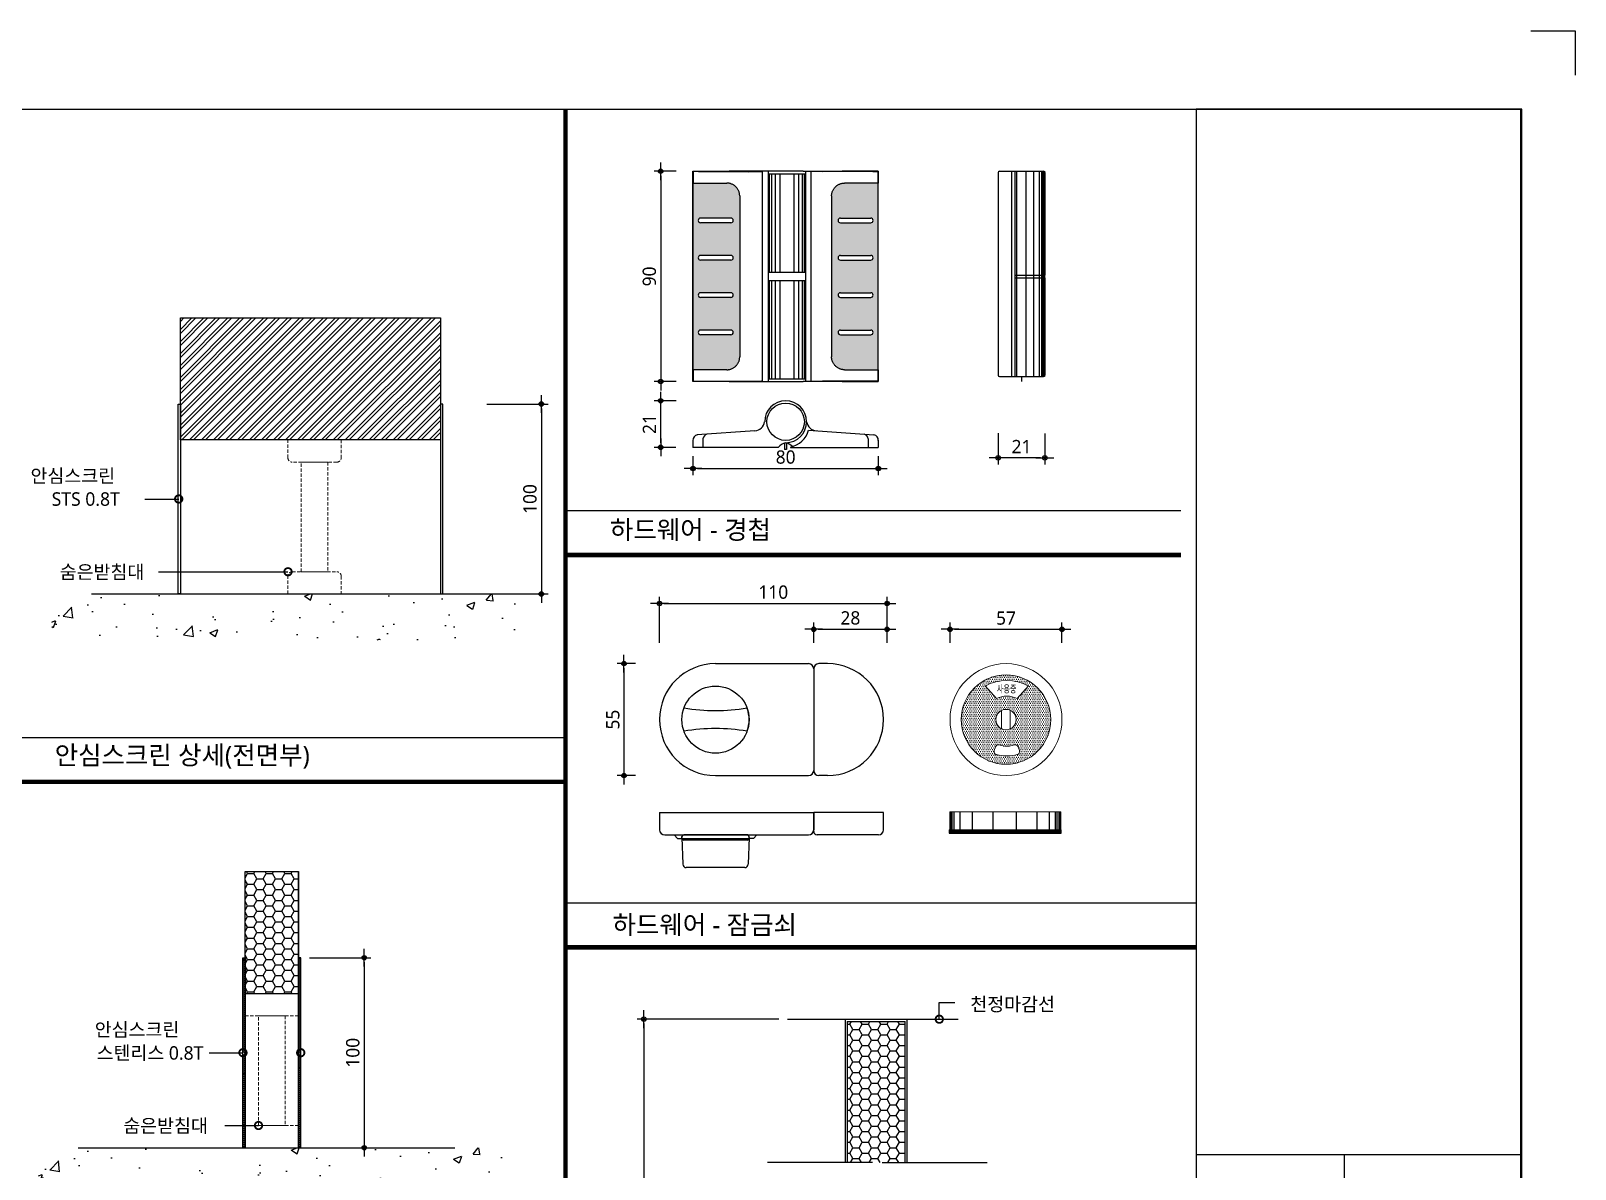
# Model space of a CAD drawing. Extents: x -256 to 8104, y -176 to 5714.
# Drawn here: x 4629 to 8104, y 3153 to 5714 of the extents above; entities that cross this region are included whole.
import ezdxf
from ezdxf.enums import TextEntityAlignment as Align

# ---------------------------------------------------------------- set-up
doc = ezdxf.new("R2010")
doc.units = 0
doc.header["$LTSCALE"] = 30
doc.linetypes.add('HIDDEN', pattern=[0.375, 0.25, -0.125])
doc.layers.get('0').update_dxf_attribs({"linetype": 'CONTINUOUS'})
doc.layers.get('DEFPOINTS').update_dxf_attribs({"linetype": 'CONTINUOUS'})
for name, color, linetype in [('02---제품선', 4, 'CONTINUOUS'), ('C', 2, 'CONTINUOUS'), ('curior-0Line', 252, 'CONTINUOUS'), ('DIM', 7, 'CONTINUOUS'), ('HAT', 8, 'CONTINUOUS'), ('HID', 9, 'HIDDEN'), ('TIT', 3, 'CONTINUOUS'), ('문자', 3, 'CONTINUOUS'), ('부자재', 4, 'CONTINUOUS'), ('잠금쇠(회전형)', 4, 'CONTINUOUS'), ('치수', 1, 'CONTINUOUS'), ('판넬', 2, 'CONTINUOUS'), ('해치', 8, 'CONTINUOUS')]:
    doc.layers.add(name, color=color, linetype=linetype)
doc.styles.add('HDW', font='gulim.ttc')
doc.styles.add('돋움', font='malgun.ttf')
doc.dimstyles.new('10', dxfattribs={"dimscale": 10, "dimtxt": 3, "dimasz": 1, "dimexe": 1.5, "dimexo": 2, "dimgap": 1, "dimtad": 1, "dimdec": 0, "dimlunit": 6, "dimtxsty": '돋움', "dimblk": 'DIMDOT', "dimcen": -1, "dimdle": 1.5, "dimclrt": 3, "dimazin": 3, "dimtfac": 1, "dimtdec": 0, "dimtix": 1, "dimtmove": 2, "dimatfit": 3, "dimldrblk": 'DIMDOT', "dimarcsym": 0})
pattern_1 = [(0, (120075.826, -5352.532), (20.955, 12.098375), [13.97, -27.94]), (120, (120075.826, -5352.532), (-20.955, 12.098375), [13.97, -27.94]), (60, (120075.826, -5352.532), (9e-15, 24.19675), [-27.94, 13.97])]

# ---------------------------------------------------------------- blocks, each defined once
blk = doc.blocks.new('DIMDOT')
at = {"linetype": 'Continuous'}
blk.add_line((-2, 0), (2, 0), dxfattribs=at)
for radius in [0.5, 0.25]:
    blk.add_circle((0, 0), radius, dxfattribs=at)
blk = doc.blocks.new('*D323')
at = {"layer": 'DEFPOINTS', "color": 0}
for p in [(134953, -751.2), (134441, -859.9), (134953, -859.9)]:
    blk.add_point(p, dxfattribs=at)
at = {"layer": 'DIM', "color": 0, "lineweight": -2, "ltscale": 10}
for p, q in [((134441, -839.9), (134441, -736.2)), ((134451, -751.2), (134943, -751.2)), ((134953, -839.9), (134953, -736.2))]:
    blk.add_line(p, q, dxfattribs=at)
at = {"layer": 'DIM', "color": 0, "lineweight": -2, "xscale": 10, "yscale": 10, "zscale": 10, "rotation": 180}
blk.add_blockref('DIMDOT', (134441, -751.2), dxfattribs=at)
at = {"layer": 'DIM', "color": 0, "lineweight": -2, "xscale": 10, "yscale": 10, "zscale": 10}
blk.add_blockref('DIMDOT', (134953, -751.2), dxfattribs=at)
at = {"layer": 'DIM', "color": 3, "insert": (134697, -725.7), "char_height": 30, "attachment_point": 5, "style": '돋움'}
blk.add_mtext('110', dxfattribs=at)
blk = doc.blocks.new('*D324')
at = {"layer": 'DEFPOINTS', "color": 0}
for p in [(134953, -809.2), (134788, -859.9), (134953, -859.9)]:
    blk.add_point(p, dxfattribs=at)
at = {"layer": 'DIM', "color": 0, "lineweight": -2, "ltscale": 10}
for p, q in [((134788, -839.9), (134788, -794.2)), ((134953, -839.9), (134953, -794.2)), ((134798, -809.2), (134943, -809.2))]:
    blk.add_line(p, q, dxfattribs=at)
at = {"layer": 'DIM', "color": 0, "lineweight": -2, "xscale": 10, "yscale": 10, "zscale": 10, "rotation": 180}
blk.add_blockref('DIMDOT', (134788, -809.2), dxfattribs=at)
at = {"layer": 'DIM', "color": 0, "lineweight": -2, "xscale": 10, "yscale": 10, "zscale": 10}
blk.add_blockref('DIMDOT', (134953, -809.2), dxfattribs=at)
at = {"layer": 'DIM', "color": 3, "insert": (134870.5, -783.7), "char_height": 30, "attachment_point": 5, "style": '돋움'}
blk.add_mtext('28', dxfattribs=at)
blk = doc.blocks.new('*D325')
at = {"layer": 'DEFPOINTS', "color": 0}
for p in [(135346.7, -809.2), (135094.7, -859.9), (135346.7, -859.9)]:
    blk.add_point(p, dxfattribs=at)
at = {"layer": 'DIM', "color": 0, "lineweight": -2, "ltscale": 10}
for p, q in [((135094.7, -839.9), (135094.7, -794.2)), ((135346.7, -839.9), (135346.7, -794.2)), ((135104.7, -809.2), (135336.7, -809.2))]:
    blk.add_line(p, q, dxfattribs=at)
at = {"layer": 'DIM', "color": 0, "lineweight": -2, "xscale": 10, "yscale": 10, "zscale": 10, "rotation": 180}
blk.add_blockref('DIMDOT', (135094.7, -809.2), dxfattribs=at)
at = {"layer": 'DIM', "color": 0, "lineweight": -2, "xscale": 10, "yscale": 10, "zscale": 10}
blk.add_blockref('DIMDOT', (135346.7, -809.2), dxfattribs=at)
at = {"layer": 'DIM', "color": 3, "insert": (135220.7, -784), "char_height": 30, "attachment_point": 5, "style": '돋움'}
blk.add_mtext('57', dxfattribs=at)
blk = doc.blocks.new('*D326')
at = {"layer": 'DEFPOINTS', "color": 0}
for p in [(134498.7, 221.5), (134443.6, -251.6), (134498.7, -251.6)]:
    blk.add_point(p, dxfattribs=at)
at = {"layer": 'DIM', "color": 0, "lineweight": -2, "ltscale": 10}
for p, q in [((134478.7, 221.5), (134428.6, 221.5)), ((134443.6, 211.5), (134443.6, -241.6)), ((134478.7, -251.6), (134428.6, -251.6))]:
    blk.add_line(p, q, dxfattribs=at)
at = {"layer": 'DIM', "color": 0, "lineweight": -2, "xscale": 10, "yscale": 10, "zscale": 10}
for p, rotation in [((134443.6, 221.5), 90), ((134443.6, -251.6), 270)]:
    blk.add_blockref('DIMDOT', p, dxfattribs=dict(at, rotation=rotation))
at = {"layer": 'DIM', "color": 3, "insert": (134418.1, -15.1), "char_height": 30, "attachment_point": 5, "rotation": 90, "style": '돋움'}
blk.add_mtext('90', dxfattribs=at)
blk = doc.blocks.new('*D327')
at = {"layer": 'DEFPOINTS', "color": 0}
for p in [(134516.2, -399.8), (134933.3, -399.8), (134933.3, -447.2)]:
    blk.add_point(p, dxfattribs=at)
at = {"layer": 'DIM', "color": 0, "lineweight": -2, "ltscale": 10}
for p, q in [((134516.2, -419.8), (134516.2, -462.2)), ((134526.2, -447.2), (134923.3, -447.2)), ((134933.3, -419.8), (134933.3, -462.2))]:
    blk.add_line(p, q, dxfattribs=at)
at = {"layer": 'DIM', "color": 0, "lineweight": -2, "xscale": 10, "yscale": 10, "zscale": 10, "rotation": 180}
blk.add_blockref('DIMDOT', (134516.2, -447.2), dxfattribs=at)
at = {"layer": 'DIM', "color": 0, "lineweight": -2, "xscale": 10, "yscale": 10, "zscale": 10}
blk.add_blockref('DIMDOT', (134933.3, -447.2), dxfattribs=at)
at = {"layer": 'DIM', "color": 3, "insert": (134724.8, -421.7), "char_height": 30, "attachment_point": 5, "style": '돋움'}
blk.add_mtext('80', dxfattribs=at)
blk = doc.blocks.new('*D328')
at = {"layer": 'DEFPOINTS', "color": 0}
for p in [(134443.6, -294.8), (134498.7, -294.8), (134497.9, -399.8)]:
    blk.add_point(p, dxfattribs=at)
at = {"layer": 'DIM', "color": 0, "lineweight": -2, "ltscale": 10}
for p, q in [((134478.7, -294.8), (134428.6, -294.8)), ((134443.6, -389.8), (134443.6, -304.8)), ((134477.9, -399.8), (134428.6, -399.8))]:
    blk.add_line(p, q, dxfattribs=at)
at = {"layer": 'DIM', "color": 0, "lineweight": -2, "xscale": 10, "yscale": 10, "zscale": 10}
for p, rotation in [((134443.6, -294.8), 90), ((134443.6, -399.8), 270)]:
    blk.add_blockref('DIMDOT', p, dxfattribs=dict(at, rotation=rotation))
at = {"layer": 'DIM', "color": 3, "insert": (134418.3, -347.3), "char_height": 30, "attachment_point": 5, "rotation": 90, "style": '돋움'}
blk.add_mtext('21', dxfattribs=at)
blk = doc.blocks.new('*D329')
at = {"layer": 'DEFPOINTS', "color": 0}
for p in [(135203.1, -347.7), (135308.1, -348.4), (135203.1, -423.3)]:
    blk.add_point(p, dxfattribs=at)
at = {"layer": 'DIM', "color": 0, "lineweight": -2, "ltscale": 10}
for p, q in [((135203.1, -367.7), (135203.1, -438.3)), ((135308.1, -368.4), (135308.1, -438.3)), ((135298.1, -423.3), (135213.1, -423.3))]:
    blk.add_line(p, q, dxfattribs=at)
at = {"layer": 'DIM', "color": 0, "lineweight": -2, "xscale": 10, "yscale": 10, "zscale": 10, "rotation": 180}
blk.add_blockref('DIMDOT', (135203.1, -423.3), dxfattribs=at)
at = {"layer": 'DIM', "color": 0, "lineweight": -2, "xscale": 10, "yscale": 10, "zscale": 10}
blk.add_blockref('DIMDOT', (135308.1, -423.3), dxfattribs=at)
at = {"layer": 'DIM', "color": 3, "insert": (135255.6, -398), "char_height": 30, "attachment_point": 5, "style": '돋움'}
blk.add_mtext('21', dxfattribs=at)
blk = doc.blocks.new('*D330')
at = {"layer": 'DEFPOINTS', "color": 0}
for p in [(134406.7, -886.4), (134361, -1138.4), (134406.7, -1138.4)]:
    blk.add_point(p, dxfattribs=at)
at = {"layer": 'DIM', "color": 0, "lineweight": -2, "ltscale": 10}
for p, q in [((134386.7, -886.4), (134346, -886.4)), ((134361, -896.4), (134361, -1128.4)), ((134386.7, -1138.4), (134346, -1138.4))]:
    blk.add_line(p, q, dxfattribs=at)
at = {"layer": 'DIM', "color": 0, "lineweight": -2, "xscale": 10, "yscale": 10, "zscale": 10}
for p, rotation in [((134361, -886.4), 90), ((134361, -1138.4), 270)]:
    blk.add_blockref('DIMDOT', p, dxfattribs=dict(at, rotation=rotation))
at = {"layer": 'DIM', "color": 3, "insert": (134335.8, -1012.4), "char_height": 30, "attachment_point": 5, "rotation": 90, "style": '돋움'}
blk.add_mtext('55', dxfattribs=at)
blk = doc.blocks.new('*D331')
at = {"layer": 'DEFPOINTS', "color": 0}
for p in [(134729.6, -1686.4), (134405.6, -4025.4), (134729.6, -4025.4)]:
    blk.add_point(p, dxfattribs=at)
at = {"layer": 'DIM', "color": 0, "lineweight": -2, "ltscale": 10}
for p, q in [((134709.6, -1686.4), (134390.6, -1686.4)), ((134405.6, -1696.4), (134405.6, -4015.4)), ((134709.6, -4025.4), (134390.6, -4025.4))]:
    blk.add_line(p, q, dxfattribs=at)
at = {"layer": 'DIM', "color": 0, "lineweight": -2, "xscale": 10, "yscale": 10, "zscale": 10}
for p, rotation in [((134405.6, -1686.4), 90), ((134405.6, -4025.4), 270)]:
    blk.add_blockref('DIMDOT', p, dxfattribs=dict(at, rotation=rotation))
at = {"layer": 'DIM', "color": 3, "insert": (134380.3, -2855.9), "char_height": 30, "attachment_point": 5, "rotation": 90, "style": '돋움'}
blk.add_mtext('VAR.', dxfattribs=at)
blk = doc.blocks.new('A$C13EB2441')
for p, q in [((0.837, 7.375), (0.837, 14.115)), ((0.837, 6.74), (0.837, 0))]:
    blk.add_line(p, q)
blk = doc.blocks.new('*D333')
at = {"layer": 'DEFPOINTS', "color": 0}
for p in [(133633.5, -1548.3), (133633.5, -1975.8), (133776.4, -1975.8)]:
    blk.add_point(p, dxfattribs=at)
at = {"layer": 'DIM', "color": 0, "lineweight": -2, "ltscale": 10}
for p, q in [((133653.5, -1548.3), (133791.4, -1548.3)), ((133776.4, -1558.3), (133776.4, -1965.8)), ((133653.5, -1975.8), (133791.4, -1975.8))]:
    blk.add_line(p, q, dxfattribs=at)
at = {"layer": 'DIM', "color": 0, "lineweight": -2, "xscale": 10, "yscale": 10, "zscale": 10}
for p, rotation in [((133776.4, -1548.3), 90), ((133776.4, -1975.8), 270)]:
    blk.add_blockref('DIMDOT', p, dxfattribs=dict(at, rotation=rotation))
at = {"layer": 'DIM', "color": 3, "insert": (133750.8, -1762.1), "char_height": 30, "attachment_point": 5, "rotation": 90, "style": '돋움'}
blk.add_mtext('100', dxfattribs=at)
blk = doc.blocks.new('_DOTSMALL')
at = {"color": 0, "linetype": 'ByBlock', "const_width": 0.5}
blk.add_lwpolyline([(-0.0625, 0, 1), (0.0625, 0, 1)], format="xyb", close=True, dxfattribs=at)
blk = doc.blocks.new('A$C63EC304E')
at = {"layer": '치수', "color": 1, "xscale": 2.5, "yscale": 2.5, "zscale": 2.5, "rotation": 234.3098741996962}
blk.add_blockref('_DOTSMALL', (0.31, 0.31), dxfattribs=at)
blk = doc.blocks.new('A$C2BC9653E')
at = {"layer": '치수', "xscale": 0.3333333333333333, "yscale": 0.3333333333333333, "zscale": 0.3333333333333333}
blk.add_blockref('A$C63EC304E', (0, 0), dxfattribs=at)
blk = doc.blocks.new('A$C7FC71301')
at = {"layer": '치수', "rotation": 180}
blk.add_blockref('A$C2BC9653E', (0.208, 0.208), dxfattribs=at)
blk = doc.blocks.new('A$C4A20372B')
at = {"layer": '치수'}
blk.add_blockref('A$C7FC71301', (0, 0), dxfattribs=at)
blk = doc.blocks.new('A$C566469F5')
at = {"layer": '치수'}
blk.add_blockref('A$C4A20372B', (0, 0), dxfattribs=at)
blk = doc.blocks.new('A$C7E317CD4')
at = {"layer": '해치', "xscale": 2, "yscale": 2, "zscale": 2}
blk.add_blockref('A$C566469F5', (0, 0), dxfattribs=at)
blk = doc.blocks.new('A$C601D7F27')
at = {"layer": '치수'}
blk.add_blockref('A$C7E317CD4', (0, 0), dxfattribs=at)
blk = doc.blocks.new('A$C38802C08')
at = {"layer": '치수'}
blk.add_blockref('A$C601D7F27', (0, 0), dxfattribs=at)
blk = doc.blocks.new('*D335')
at = {"layer": 'DEFPOINTS', "color": 0}
for p in [(134032.1, -302.2), (134032.1, -729.7), (134175, -729.7)]:
    blk.add_point(p, dxfattribs=at)
at = {"layer": 'DIM', "color": 0, "lineweight": -2, "ltscale": 10}
for p, q in [((134052.1, -302.2), (134190, -302.2)), ((134175, -312.2), (134175, -719.7)), ((134052.1, -729.7), (134190, -729.7))]:
    blk.add_line(p, q, dxfattribs=at)
at = {"layer": 'DIM', "color": 0, "lineweight": -2, "xscale": 10, "yscale": 10, "zscale": 10}
for p, rotation in [((134175, -302.2), 90), ((134175, -729.7), 270)]:
    blk.add_blockref('DIMDOT', p, dxfattribs=dict(at, rotation=rotation))
at = {"layer": 'DIM', "color": 3, "insert": (134149.4, -516), "char_height": 30, "attachment_point": 5, "rotation": 90, "style": '돋움'}
blk.add_mtext('100', dxfattribs=at)
blk = doc.blocks.new('STS_12', base_point=(128397.3, -5176.8))
h = blk.add_hatch()
h.set_pattern_fill('ANSI31', color=2, style=0)
h.set_pattern_definition([(45, (131613.9926, -3512.5427), (-2.245064, 2.245064), [])])
h.paths.add_polyline_path([(133508.5, -1548.3), (133503.5, -1548.3), (133503.5, -1760, -1), (133503.5, -1764.1), (133503.5, -1975.8), (133508.5, -1975.8)])
h.paths.add_polyline_path([(133633.5, -1764.1, -1), (133633.5, -1760), (133633.5, -1548.3), (133628.5, -1548.3), (133628.5, -1975.8), (133633.5, -1975.8)])
at = {"layer": 'HAT'}
h = blk.add_hatch(dxfattribs=at)
h.set_pattern_fill('ANSI32', color=256, scale=2, style=0)
h.set_pattern_definition([(45, (120105.73, -5361.366), (-13.470384, 13.470384), []), (45, (120114.71, -5361.366), (-13.470384, 13.470384), [])])
h.paths.add_polyline_path([(133362.7, -108.5), (133948, -108.5), (133948, -383.1), (133362.7, -383.1)])
at = {"layer": '해치'}
h = blk.add_hatch(dxfattribs=at)
h.set_pattern_fill('DOTS', color=256, scale=2.628474)
h.set_pattern_definition([(0, (131554.5, 556.5093), (2.086351, 4.172702), [0, -4.172702])])
edge = h.paths.add_edge_path()
edge.add_line((134516.7, -225.1), (134516.8, -225.1))
edge.add_spline(control_points=[(134516.8, -225.1), (134517, -225.1), (134528.6, -225.1)], knot_values=[-0.724312, -0.724312, -0.724312, 0.724312, 0.724312, 0.724312], weights=[1, 0.748956, 1], degree=2, periodic=0)
edge.add_line((134528.6, -225.1), (134592.5, -225.1))
edge.add_spline(control_points=[(134592.5, -225.1), (134621.4, -225.1), (134621.4, -196.2)], knot_values=[-1.570796, -1.570796, -1.570796, 0, 0, 0], weights=[1, 0.707107, 1], degree=2, periodic=0)
edge.add_line((134621.4, -196.2), (134621.4, 166))
edge.add_spline(control_points=[(134621.4, 166), (134621.4, 194.9), (134592.5, 194.9)], knot_values=[0, 0, 0, 1.570796, 1.570796, 1.570796], weights=[1, 0.707107, 1], degree=2, periodic=0)
edge.add_line((134592.5, 194.9), (134528.6, 194.9))
edge.add_spline(control_points=[(134528.6, 194.9), (134517, 194.9), (134516.8, 194.9)], knot_values=[-0.724312, -0.724312, -0.724312, 0.724312, 0.724312, 0.724312], weights=[1, 0.748956, 1], degree=2, periodic=0)
edge.add_line((134516.7, 194.9), (134516.7, -225.1))
h.paths.add_polyline_path([(134601.6, 116.2, -0.414214), (134606.9, 110.9, -0.414214), (134601.6, 105.7), (134533.3, 105.7, -0.414214), (134528, 110.9, -0.414214), (134533.3, 116.2)], flags=16)
h.paths.add_polyline_path([(134601.6, 32.2, -0.414214), (134606.9, 26.9, -0.414214), (134601.6, 21.7), (134533.3, 21.7, -0.414214), (134528, 26.9, -0.414214), (134533.3, 32.2)], flags=16)
h.paths.add_polyline_path([(134601.6, -51.8, -0.414214), (134606.9, -57.1, -0.414214), (134601.6, -62.3), (134533.3, -62.3, -0.414214), (134528, -57.1, -0.414214), (134533.3, -51.8)], flags=16)
h.paths.add_polyline_path([(134601.6, -135.8, -0.414214), (134606.9, -141.1, -0.414214), (134601.6, -146.3), (134533.3, -146.3, -0.414214), (134528, -141.1, -0.414214), (134533.3, -135.8)], flags=16)
h = blk.add_hatch(dxfattribs=at)
h.set_pattern_fill('DOTS', color=256, scale=2.628474)
h.set_pattern_definition([(0, (131079.8828, 556.5093), (2.086351, 4.1727023), [0, -4.1727023])])
edge = h.paths.add_edge_path()
edge.add_spline(control_points=[(134828.2, 166), (134828.2, 194.9), (134857.1, 194.9)], knot_values=[0, 0, 0, 1.570796, 1.570796, 1.570796], weights=[1, 0.707107, 1], degree=2, periodic=0)
edge.add_line((134857.1, 194.9), (134921, 194.9))
edge.add_spline(control_points=[(134921, 194.9), (134932.5, 194.9), (134932.7, 194.9)], knot_values=[-0.724312, -0.724312, -0.724312, 0.724312, 0.724312, 0.724312], weights=[1, 0.748956, 1], degree=2, periodic=0)
edge.add_line((134932.8, 194.9), (134932.8, -225.1))
edge.add_line((134932.8, -225.1), (134932.7, -225.1))
edge.add_spline(control_points=[(134932.7, -225.1), (134932.5, -225.1), (134921, -225.1)], knot_values=[-0.724312, -0.724312, -0.724312, 0.724312, 0.724312, 0.724312], weights=[1, 0.748956, 1], degree=2, periodic=0)
edge.add_line((134921, -225.1), (134857.1, -225.1))
edge.add_spline(control_points=[(134857.1, -225.1), (134828.2, -225.1), (134828.2, -196.2)], knot_values=[-1.570796, -1.570796, -1.570796, 0, 0, 0], weights=[1, 0.707107, 1], degree=2, periodic=0)
edge.add_line((134828.2, -196.2), (134828.2, 166))
h.paths.add_polyline_path([(134847.9, 116.2, 0.414214), (134842.7, 110.9, 0.414214), (134847.9, 105.7), (134916.3, 105.7, 0.414214), (134921.5, 110.9, 0.414214), (134916.3, 116.2)], flags=16)
h.paths.add_polyline_path([(134847.9, 32.2, 0.414214), (134842.7, 26.9, 0.414214), (134847.9, 21.7), (134916.3, 21.7, 0.414214), (134921.5, 26.9, 0.414214), (134916.3, 32.2)], flags=16)
h.paths.add_polyline_path([(134847.9, -51.8, 0.414214), (134842.7, -57.1, 0.414214), (134847.9, -62.3), (134916.3, -62.3, 0.414214), (134921.5, -57.1, 0.414214), (134916.3, -51.8)], flags=16)
h.paths.add_polyline_path([(134847.9, -135.8, 0.414214), (134842.7, -141.1, 0.414214), (134847.9, -146.3), (134916.3, -146.3, 0.414214), (134921.5, -141.1, 0.414214), (134916.3, -135.8)], flags=16)
h = blk.add_hatch(dxfattribs=at)
h.set_pattern_fill('AR-CONC', color=256, style=0)
h.set_pattern_definition([(50, (131643.9, -2266.46), (182.185, -15.939), [19.05, -209.55]), (355, (131643.9, -2266.46), (-35.243, 191.057), [15.24, -167.64]), (100.451, (131659.08, -2267.79), (146.943, 175.117), [16.19, -178.09]), (46.184, (131643.9, -2215.66), (271.079, -42.042), [28.575, -314.325]), (96.636, (131666.5, -2219.16), (237.404, 247.426), [24.285, -267.135]), (351.184, (131643.9, -2215.66), (237.405, 247.425), [22.86, -251.46]), (21, (131669.3, -2228.36), (151.615, -102.2655), [19.05, -209.55]), (326, (131669.3, -2228.36), (61.802, 184.188), [15.24, -167.64]), (71.4514, (131681.93, -2236.88), (213.416, 81.923), [16.19, -178.09]), (37.5, (131643.9, -2266.46), (3.0886, 84.555), [0, -165.608, 0, -170.18, 0, -168.275]), (7.5, (131643.9, -2266.46), (66.8197, 100.1806), [0, -97.028, 0, -161.798, 0, -64.135]), (327.5, (131587.255, -2266.46), (135.5906, -5.7287), [0, -63.5, 0, -198.12, 0, -262.89]), (317.5, (131561.85, -2266.46), (148.129, 25.4265), [0, -82.55, 0, -131.572, 0, -186.69])])
h.paths.add_polyline_path([(134123.5, -832.7), (134123.5, -729.7), (133073.3, -729.7), (133073.3, -832.7)])
h = blk.add_hatch(dxfattribs=at)
h.set_pattern_fill('DOTS', color=256, scale=2.628474)
h.set_pattern_definition([(0, (129526.6946, -4469.768), (2.086351, 4.1727023), [0, -4.1727023])])
h.paths.add_polyline_path([(135321.4, -1012.4, 1), (135120.1, -1012.4, 1)])
h.paths.add_polyline_path([(135197.8, -1012.4, -1), (135243.7, -1012.4, -1)], flags=16)
h.paths.add_polyline_path([(135245.5, -965.1, 0.250537), (135199.6, -965.1), (135173.7, -936.7, -0.258173), (135271.3, -936.7)], flags=16)
h.paths.add_polyline_path([(135248.1, -1073.9), (135251, -1082, -0.437988), (135246.1, -1091.1, -0.127495), (135198.9, -1091.1, -0.437988), (135194, -1082), (135196.9, -1073.9, -0.407197), (135205.6, -1069.5, 0.156299), (135239.4, -1069.5, -0.407197)], flags=16)
h.paths.add_polyline_path([(135196.1, -958.2), (135196.1, -928.9), (135248.4, -928.9), (135248.4, -958.2)], flags=8)
h = blk.add_hatch(dxfattribs=at)
h.set_pattern_fill('HONEY', color=256, scale=4)
h.set_pattern_definition(pattern_1)
h.paths.add_polyline_path([(133628.5, -1354.5), (133508.5, -1354.5), (133508.5, -1629.2), (133628.5, -1629.2), (133628.5, -1548.3)])
h = blk.add_hatch(dxfattribs=at)
h.set_pattern_fill('HONEY', color=256, scale=4)
h.set_pattern_definition(pattern_1)
h.paths.add_polyline_path([(134919.9, -2009.4), (134942.1, -2009.4), (134993.4, -2009.4), (134993.4, -1691.4), (134863.4, -1691.4), (134863.4, -2009.4)])
h = blk.add_hatch(dxfattribs=at)
h.set_pattern_fill('AR-CONC', color=256, style=0)
h.set_pattern_definition([(50, (131614, -3512.54), (182.185, -15.939), [19.05, -209.55]), (355, (131614, -3512.54), (-35.243, 191.057), [15.24, -167.64]), (100.451, (131629.17, -3513.87), (146.943, 175.117), [16.19, -178.09]), (46.184, (131614, -3461.74), (271.079, -42.042), [28.575, -314.325]), (96.636, (131636.58, -3465.25), (237.404, 247.426), [24.285, -267.135]), (351.184, (131614, -3461.74), (237.405, 247.425), [22.86, -251.46]), (21, (131639.4, -3474.44), (151.615, -102.2655), [19.05, -209.55]), (326, (131639.4, -3474.44), (61.802, 184.188), [15.24, -167.64]), (71.4514, (131652.03, -3482.96), (213.416, 81.923), [16.19, -178.09]), (37.5, (131613.99, -3512.54), (3.0886, 84.555), [0, -165.608, 0, -170.18, 0, -168.275]), (7.5, (131613.99, -3512.54), (66.8197, 100.1806), [0, -97.028, 0, -161.798, 0, -64.135]), (327.5, (131557.35, -3512.54), (135.5906, -5.7287), [0, -63.5, 0, -198.12, 0, -262.89]), (317.5, (131531.95, -3512.54), (148.129, 25.4265), [0, -82.55, 0, -131.572, 0, -186.69])])
h.paths.add_polyline_path([(134093.6, -2078.8), (134093.6, -1975.8), (133043.4, -1975.8), (133043.4, -2078.8)])
at = {"color": 2}
for p, q in [((136401.5, 537.5), (136501.5, 537.5)), ((136501.5, 537.5), (136501.5, 437.5)), ((135255.6, -240.1), (135255.6, -251.6)), ((133162.6, -729.7), (134052.1, -729.7)), ((134728.9, -1686.4), (135113.4, -1686.4)), ((133132.7, -1975.8), (133980.4, -1975.8))]:
    blk.add_line(p, q, dxfattribs=at)
at = {"color": 8}
for p, q in [((134229.3, -542), (135614.5, -542)), ((130881.5, -1052.6), (134229.3, -1052.6)), ((134229.3, -1424.8), (135649, -1424.8))]:
    blk.add_line(p, q, dxfattribs=at)
at = {"color": 2}
for points in [[(128396.6, 361.6), (135649, 361.6), (135649, -5176.7), (128396.6, -5176.7)], [(128396.6, 361.6), (135649, 361.6), (135649, -5176.7), (128396.6, -5176.7)], [(128396.6, 361.6), (136378.5, 361.6), (136378.5, -5176.7), (128396.6, -5176.7)], [(133357.7, -302.2), (133362.7, -302.2), (133362.7, -729.7), (133357.7, -729.7)], [(133953, -302.2), (133948, -302.2), (133948, -729.7), (133953, -729.7)], [(133503.5, -1548.3), (133508.5, -1548.3), (133508.5, -1975.8), (133503.5, -1975.8)], [(133633.5, -1548.3), (133628.5, -1548.3), (133628.5, -1975.8), (133633.5, -1975.8)]]:
    blk.add_lwpolyline(points, close=True, dxfattribs=at)
at = {"color": 8, "const_width": 10}
for points in [[(134229.3, -5176.7), (134229.3, 361.6)], [(134229.3, -642), (135614.5, -642)], [(130881.5, -1152.6), (134229.3, -1152.6)], [(134229.3, -1524.8), (135649, -1524.8)]]:
    blk.add_lwpolyline(points, dxfattribs=at)
at = {"layer": '02---제품선'}
for p, q in [((134567, -886.4), (134776.3, -886.4)), ((134788, -898.1), (134788, -1126.8)), ((134788, -898.1), (134788, -1126.8)), ((134819, -886.4), (134799.6, -886.4)), ((134567, -1138.4), (134776.3, -1138.4)), ((134819, -1138.4), (134799.6, -1138.4)), ((134441, -1221.4), (134788, -1221.4)), ((134441, -1221.4), (134441, -1260.2)), ((134788, -1221.4), (134788, -1260.2)), ((134945, -1221.4), (134788, -1221.4)), ((134788, -1264.1), (134788, -1221.4)), ((134945, -1260.2), (134945, -1221.4)), ((134452.6, -1271.8), (134473.9, -1271.8)), ((134473.9, -1271.8), (134660, -1271.8)), ((134481.7, -1279.6), (134473.9, -1271.8)), ((134481.7, -1279.6), (134489.5, -1279.6)), ((134489.5, -1279.6), (134644.5, -1279.6)), ((134491.3, -1277.6), (134493.4, -1338)), ((134491.4, -1279.6), (134491.4, -1275.7)), ((134638.7, -1271.8), (134495.3, -1271.8)), ((134638.7, -1283.4), (134495.3, -1283.4)), ((134642.7, -1277.6), (134640.6, -1338)), ((134642.6, -1279.6), (134642.6, -1275.7)), ((134652.3, -1279.6), (134644.5, -1279.6)), ((134652.3, -1279.6), (134660, -1271.8)), ((134660, -1271.8), (134776.3, -1271.8)), ((134933.4, -1271.8), (134795.7, -1271.8)), ((134632.8, -1345.5), (134501.2, -1345.5))]:
    blk.add_line(p, q, dxfattribs=at)
blk.add_circle((134567, -1012.4), 75.6, dxfattribs=at)
blk.add_circle((134567, -1012.4), 75.6, dxfattribs=at)
for centre, radius, start, end in [((134567, -1012.4), 126, 90, 180), ((134776.3, -898.1), 11.6, 0, 90), ((134799.6, -898.1), 11.6, 90, 180), ((134819, -1012.4), 126, 0, 90), ((134567, -575.6), 416.6, 260.2031, 279.7969), ((134567, -1012.4), 75.6, 340.7512, 19.2488), ((134567, -1012.4), 126, 180, 270), ((134567, -1449.2), 416.6, 80.2031, 99.7969), ((134819, -1012.4), 126, 270, 0), ((134776.3, -1126.8), 11.6, 270, 0), ((134799.6, -1126.8), 11.6, 180, 270), ((134452.6, -1260.2), 11.6, 180, 270), ((134495.3, -1275.7), 3.88, 90, 180), ((134495.3, -1279.6), 3.88, 180, 270), ((134638.7, -1275.7), 3.88, 0, 90), ((134638.7, -1279.6), 3.88, 270, 0), ((134776.3, -1260.2), 11.6, 270, 0), ((134795.7, -1264.1), 7.75, 180, 270), ((134933.4, -1260.2), 11.6, 270, 0), ((134501.2, -1337.7), 7.75, 182, 270), ((134632.8, -1337.7), 7.75, 270, 358)]:
    blk.add_arc(centre, radius, start, end, dxfattribs=at)
at = {"layer": 'C'}
for p, q in [((134863.4, -1691.4), (134863.4, -2009.4)), ((134863.4, -1691.4), (134993.4, -1691.4)), ((134993.4, -2009.4), (134993.4, -1691.4))]:
    blk.add_line(p, q, dxfattribs=at)
at = {"layer": 'curior-0Line'}
for p, q in [((135649, 361.6), (135649, -5175.9)), ((135649.3, -1990.8), (136381.4, -1990.8)), ((135981.6, -1990.8), (135981.6, -2544.6))]:
    blk.add_line(p, q, dxfattribs=at)
blk.add_lwpolyline([(136381.4, 361.6), (135649, 361.6), (135649, -5176.7), (136381.4, -5176.7)], close=True, dxfattribs=at)
at = {"layer": 'HID', "lineweight": 15}
for points in [[(133604.6, -383.1), (133724.6, -383.1), (133724.6, -423.1, -0.414214), (133714.6, -433.1), (133614.6, -433.1, -0.414214), (133604.6, -423.1)], [(133614.6, -679.7), (133714.6, -679.7, -0.414214), (133724.6, -689.7), (133724.6, -729.7), (133604.6, -729.7), (133604.6, -689.7, -0.414214)]]:
    blk.add_lwpolyline(points, format="xyb", close=True, dxfattribs=at)
for points in [[(133634.6, -433.1), (133694.6, -433.1), (133694.6, -679.7), (133634.6, -679.7)], [(133508.5, -1629.2), (133628.5, -1629.2), (133628.5, -1679.2), (133508.5, -1679.2)], [(133538.5, -1679.2), (133598.5, -1679.2), (133598.5, -1925.8), (133538.5, -1925.8)], [(133508.5, -1925.8), (133628.5, -1925.8), (133628.5, -1975.8), (133508.5, -1975.8)]]:
    blk.add_lwpolyline(points, close=True, dxfattribs=at)
at = {"layer": '부자재'}
for p, q in [((134516.2, 221.5), (134597.6, 221.5)), ((134516.2, -251.6), (134516.2, 221.5)), ((134516.2, 221.5), (134516.8, 220.9)), ((134516.8, 220.9), (134516.8, 194.9)), ((134528.6, 220.7), (134642.2, 220.5)), ((134597.8, 221.4), (134597.6, 221.5)), ((134685.3, 221.4), (134597.8, 221.4)), ((134672.7, -250.4), (134672.7, 220.3)), ((134685.3, 221.4), (134685.3, -251.5)), ((134685.3, 221.4), (134685.4, 221.4)), ((134764.2, 221.4), (134851.7, 221.4)), ((134769.5, 221.4), (134769.5, -251.5)), ((134782, -250.4), (134782, 220.3)), ((134921, 220.7), (134807.4, 220.5)), ((134851.7, 221.4), (134851.9, 221.5)), ((134933.3, 221.5), (134851.9, 221.5)), ((134933.3, 221.5), (134932.7, 220.9)), ((134932.7, 220.9), (134932.7, 194.9)), ((134933.3, -251.6), (134933.3, 221.5)), ((135203.1, 218.5), (135203.1, -237.1)), ((135206.1, 221.5), (135305.1, 221.5)), ((135233.1, 221.5), (135233.1, -240.1)), ((135240.7, 221.5), (135240.7, -240.1)), ((135308.1, 218.5), (135308.1, -12.2)), ((134516.7, -225.1), (134516.7, 194.9)), ((134516.7, 194.9), (134516.8, 194.9)), ((134528.6, 194.9), (134592.5, 194.9)), ((134921, 194.9), (134857.1, 194.9)), ((134932.8, 194.9), (134932.7, 194.9)), ((134932.8, -225.1), (134932.8, 194.9)), ((134621.4, 166), (134621.4, -196.2)), ((134828.2, 166), (134828.2, -196.2)), ((134685.5, -11.5), (134685.5, -18.8)), ((135240.7, -12.2), (135308.1, -12.2)), ((135240.7, -18.2), (135308.1, -18.2)), ((135307.2, -12.2), (135307.2, -18.2)), ((135308.1, -18.2), (135308.1, -237.1)), ((134516.8, -225.1), (134516.7, -225.1)), ((134516.8, -225.1), (134516.8, -251.1)), ((134592.5, -225.1), (134528.6, -225.1)), ((134857.1, -225.1), (134921, -225.1)), ((134932.7, -225.1), (134932.8, -225.1)), ((134932.7, -225.1), (134932.7, -251.1)), ((135206.1, -240.1), (135305.1, -240.1)), ((134516.8, -251.1), (134516.2, -251.6)), ((134597.6, -251.6), (134516.2, -251.6)), ((134528.6, -250.9), (134642.2, -250.6)), ((134597.8, -251.5), (134597.6, -251.6)), ((134597.8, -251.5), (134685.3, -251.5)), ((134851.7, -251.5), (134764.2, -251.5)), ((134921, -250.9), (134807.4, -250.6)), ((134851.7, -251.5), (134851.9, -251.6)), ((134851.9, -251.6), (134933.3, -251.6)), ((134932.7, -251.1), (134933.3, -251.6)), ((134655.6, -362.3), (134526, -371.4)), ((134538.7, -380.2), (134538.7, -399.8)), ((134776.3, -360.8), (134923.3, -371.3)), ((134910.8, -380.2), (134910.8, -399.8)), ((134516.2, -383.3), (134516.2, -399.8)), ((134708, -399.8), (134516.2, -399.8)), ((134722.5, -389.9), (134722.5, -404.3)), ((134727, -404.3), (134722.5, -404.3)), ((134727, -389.9), (134727, -404.3)), ((134735.4, -399), (134735.4, -399.8)), ((134735.4, -399.8), (134933.3, -399.8)), ((134933.3, -383.3), (134933.3, -399.8))]:
    blk.add_line(p, q, dxfattribs=at)
blk.add_circle((134724.8, -342.1), 42.1, dxfattribs=at)
for centre, radius, start, end in [((135206.1, 218.5), 3, 90, 180), ((135305.1, 218.5), 3, 0, 90), ((135206.1, -237.1), 3, 180, 270), ((135305.1, -237.1), 3, 270, 0), ((134724.8, -342.1), 47.2, 270, 180), ((134654.4, -339), 23.3, 272.9231, 352.4724), ((134795.1, -339), 23.3, 187.5276, 267.0769), ((134528.8, -383.6), 12.6, 101.7765, 181.6712), ((134554.1, -384.5), 15.9, 113.4077, 164.5497), ((134726.4, -348.4), 51.5, 280.084, 345.9792), ((134895.5, -384.5), 15.9, 15.4503, 67.3004), ((134920.7, -383.6), 12.6, 358.3288, 78.2235), ((134731.2, -418.3), 29.6, 102.5267, 141.5475), ((134718.3, -418.3), 29.6, 43.1003, 77.4733)]:
    blk.add_arc(centre, radius, start, end, dxfattribs=at)
for points, weights in [([(134528.6, 220.7), (134517, 220.7), (134516.8, 220.9)], [1, 0.748955720789, 1]), ([(134672.7, 220.3), (134659.2, 220.5), (134642.2, 220.5)], [1, 0.964784765128, 1]), ([(134685.3, 221.4), (134685.3, 221.4), (134685.4, 221.4)], [1, 0.999924701899, 1]), ([(134921, 220.7), (134932.5, 220.7), (134932.7, 220.9)], [1, 0.748955720789, 1]), ([(134516.8, 194.9), (134517, 194.9), (134528.6, 194.9)], [1, 0.748955720789, 1]), ([(134621.4, 166), (134621.4, 194.9), (134592.5, 194.9)], [1, 0.707106781187, 1]), ([(134828.2, 166), (134828.2, 194.9), (134857.1, 194.9)], [1, 0.707106781187, 1]), ([(134932.7, 194.9), (134932.5, 194.9), (134921, 194.9)], [1, 0.748955720789, 1]), ([(134685.3, -18.8), (134685.3, -18.8), (134685.4, -18.8)], [1, 0.999862102782, 1]), ([(134592.5, -225.1), (134621.4, -225.1), (134621.4, -196.2)], [1, 0.707106781187, 1]), ([(134857.1, -225.1), (134828.2, -225.1), (134828.2, -196.2)], [1, 0.707106781187, 1]), ([(134528.6, -225.1), (134517, -225.1), (134516.8, -225.1)], [1, 0.748955720789, 1]), ([(134921, -225.1), (134932.5, -225.1), (134932.7, -225.1)], [1, 0.748955720789, 1]), ([(134516.8, -251.1), (134517, -250.9), (134528.6, -250.9)], [1, 0.748955720789, 1]), ([(134642.2, -250.6), (134659.2, -250.6), (134672.7, -250.4)], [1, 0.964784765128, 1]), ([(134685.4, -251.7), (134685.3, -251.7), (134685.3, -251.7)], [1, 0.999734260157, 1]), ([(134932.7, -251.1), (134932.5, -250.9), (134921, -250.9)], [1, 0.748955720789, 1])]:
    blk.add_rational_spline(points, weights, degree=2, dxfattribs=at)
for points, weights, knots in [([(134764.2, 221.4), (134764.2, 221.4), (134724.8, 221.4), (134685.3, 221.4), (134685.3, 221.4)], [1, 0.707106781186, 1, 0.707106781186, 1], [-1.570796, -1.570796, -1.570796, 0, 0, 1.570796, 1.570796, 1.570796]), ([(134685.3, 216.1), (134698, 216.1), (134724.8, 216.1), (134769.5, 216.1), (134769.5, 216.1)], [0.872453400774, 0.800943102543, 1, 0.707106781186, 1], [-1.067549, -1.067549, -1.067549, 0, 0, 1.570796, 1.570796, 1.570796]), ([(134769.5, -6.2), (134769.5, -6.2), (134729.4, -6.2), (134699.5, -6.2), (134685.3, -6.2)], [1, 0.742797744768, 1, 0.794611058848, 0.917248923756], [-1.467114, -1.467114, -1.467114, 0, 0, 1.171564, 1.171564, 1.171564]), ([(134685.3, -24.1), (134696.5, -24.1), (134720.1, -24.1), (134760.2, -24.1), (134768.5, -24.1)], [0.884455168565, 0.830422605945, 1, 0.742797744768, 1], [-0.967291, -0.967291, -0.967291, 0, 0, 1.467114, 1.467114, 1.467114]), ([(134769.5, -246.5), (134769.5, -246.5), (134724.8, -246.5), (134698, -246.5), (134685.3, -246.5)], [1, 0.707106781186, 1, 0.800943102543, 0.872453400774], [-1.570796, -1.570796, -1.570796, 0, 0, 1.067549, 1.067549, 1.067549]), ([(134685.3, -251.7), (134685.3, -251.7), (134724.8, -251.7), (134764.2, -251.7), (134764.2, -251.7)], [1, 0.707106781186, 1, 0.707106781186, 1], [-1.570796, -1.570796, -1.570796, 0, 0, 1.570796, 1.570796, 1.570796])]:
    blk.add_rational_spline(points, weights, degree=2, knots=knots, dxfattribs=at)
blk.add_open_spline([(134685.5, -11.5), (134685.5, -11.5), (134685.5, -11.5), (134685.5, -11.5), (134685.4, -11.5), (134685.3, -11.5)], degree=3, knots=[-0.00189331, -0.00189331, -0.00189331, -0.00189331, 0, 0, 0.05421316, 0.05421316, 0.05421316, 0.05421316], dxfattribs=at)
at = {"layer": '잠금쇠(회전형)', "linetype": 'Continuous', "lineweight": 15}
for p, q in [((135173.7, -936.7), (135199.6, -965.1)), ((135271.3, -936.7), (135245.5, -965.1)), ((135210.7, -991.7), (135210.7, -1032.9)), ((135229.8, -992.1), (135229.8, -1033.3)), ((135196.9, -1073.9), (135194, -1082)), ((135248.1, -1073.9), (135251, -1082)), ((135094, -1219.9), (135344.3, -1219.9)), ((135094, -1219.9), (135094, -1260.2)), ((135094.7, -1219.9), (135094.7, -1260.2)), ((135344.3, -1219.9), (135344.3, -1260.2)), ((135093.1, -1260.2), (135345.1, -1260.2)), ((135093.1, -1267.9), (135093.1, -1260.2)), ((135093.1, -1267.6), (135345.1, -1267.6)), ((135345.1, -1267.9), (135345.1, -1260.2))]:
    blk.add_line(p, q, dxfattribs=at)
for radius in [126, 100.6, 22.9]:
    blk.add_circle((135220.7, -1012.4), radius, dxfattribs=at)
for centre, radius, start, end in [((135222.5, -1024.9), 100.7, 61.0478, 118.9522), ((135222.5, -1008.1), 48.7, 61.8696, 118.1304), ((135203.5, -1076.2), 7, 72.2332, 160.8571), ((135222.5, -1016.8), 55.3, 252.2332, 287.7668), ((135241.5, -1076.2), 7, 19.1429, 107.7668), ((135200.7, -1084.3), 7, 160.8571, 255.4685), ((135222.5, -1000), 94.1, 255.4685, 284.5315), ((135244.4, -1084.3), 7, 284.5315, 19.1429)]:
    blk.add_arc(centre, radius, start, end, dxfattribs=at)
at = {"layer": '치수'}
for p, q in [((133282.8, -516), (133358.9, -516)), ((133313.4, -679.7), (133604.8, -679.7)), ((135070.6, -1686.3), (135070.6, -1649.2)), ((135070.6, -1649.2), (135105.7, -1649.2)), ((133427.4, -1762.1), (133503.5, -1762.1)), ((133462.4, -1925.8), (133538.5, -1925.8))]:
    blk.add_line(p, q, dxfattribs=at)
at = {"layer": '판넬', "color": 1}
for p, q in [((133508.5, -1975.8), (133508.5, -1354.5)), ((133628.5, -1975.8), (133628.5, -1354.5)), ((134858.4, -1686.4), (134858.4, -2009.4)), ((134998.4, -2009.4), (134998.4, -1686.4))]:
    blk.add_line(p, q, dxfattribs=at)
for points in [[(133362.7, -108.5), (133948, -108.5), (133948, -383.1), (133362.7, -383.1)], [(133508.5, -1354.5), (133628.5, -1354.5), (133628.5, -1629.2), (133508.5, -1629.2)]]:
    blk.add_lwpolyline(points, close=True, dxfattribs=at)
at = {"layer": '해치'}
for p, q in [((134688, 216.1), (134688, -6.2)), ((134693.2, 216.1), (134693.2, -6.2)), ((134701.1, 216.1), (134701.1, -6.2)), ((134711.6, 216.1), (134711.6, -6.2)), ((134743.2, 216.1), (134743.2, -6.2)), ((134753.7, 216.1), (134753.7, -6.2)), ((134761.6, 216.1), (134761.6, -6.2)), ((134766.8, 216.1), (134766.8, -6.2)), ((135245.3, -240.1), (135245.3, 221.5)), ((135266.2, -240.1), (135266.2, 221.5)), ((135283.3, -240.1), (135283.3, 221.5)), ((135295.8, -240.1), (135295.8, 221.5)), ((135301.4, -240.1), (135301.4, 221.5)), ((135304.3, -240.1), (135304.3, 221.5)), ((135306.2, -240.1), (135306.2, 221.5)), ((135307.3, -240.1), (135307.3, 221.5)), ((135307.7, -12.2), (135307.7, 221.5)), ((135308, -12.2), (135308, 221.5)), ((134601.6, 116.2), (134533.3, 116.2)), ((134601.6, 105.7), (134533.3, 105.7)), ((134847.9, 116.2), (134916.3, 116.2)), ((134847.9, 105.7), (134916.3, 105.7)), ((134601.6, 32.2), (134533.3, 32.2)), ((134601.6, 21.7), (134533.3, 21.7)), ((134847.9, 32.2), (134916.3, 32.2)), ((134847.9, 21.7), (134916.3, 21.7)), ((134688, -24.1), (134688, -246.5)), ((134693.2, -24.1), (134693.2, -246.5)), ((134701.1, -24.1), (134701.1, -246.5)), ((134711.6, -24.1), (134711.6, -246.5)), ((134743.2, -24.1), (134743.2, -246.5)), ((134753.7, -24.1), (134753.7, -246.5)), ((134761.6, -24.1), (134761.6, -246.5)), ((134766.8, -24.1), (134766.8, -246.5)), ((135307.7, -240.1), (135307.7, -18.2)), ((135308, -240.1), (135308, -18.2)), ((134601.6, -51.8), (134533.3, -51.8)), ((134601.6, -62.3), (134533.3, -62.3)), ((134847.9, -51.8), (134916.3, -51.8)), ((134847.9, -62.3), (134916.3, -62.3)), ((134601.6, -135.8), (134533.3, -135.8)), ((134847.9, -135.8), (134916.3, -135.8)), ((134601.6, -146.3), (134533.3, -146.3)), ((134847.9, -146.3), (134916.3, -146.3)), ((135096.3, -1219.9), (135096.3, -1260.2)), ((135098.7, -1219.9), (135098.7, -1260.2)), ((135103.1, -1219.9), (135103.1, -1260.2)), ((135116.6, -1219.9), (135116.6, -1260.2)), ((135144.4, -1219.9), (135144.4, -1260.2)), ((135190.7, -1219.9), (135190.7, -1260.2)), ((135243.8, -1219.9), (135243.8, -1260.2)), ((135290.1, -1219.9), (135290.1, -1260.2)), ((135317.8, -1219.9), (135317.8, -1260.2)), ((135331.4, -1219.9), (135331.4, -1260.2)), ((135335.2, -1219.9), (135335.2, -1260.2)), ((135339.5, -1219.9), (135339.5, -1260.2)), ((135342, -1219.9), (135342, -1260.2)), ((135343.6, -1219.9), (135343.6, -1260.2)), ((135093.1, -1262.7), (135345.1, -1262.7)), ((135093.1, -1264), (135345.1, -1264)), ((135093.1, -1265.3), (135345.1, -1265.3)), ((135093.1, -1266.1), (135345.1, -1266.1)), ((135093.1, -1266.9), (135345.1, -1266.9)), ((135093.1, -1267.9), (135345.1, -1267.9))]:
    blk.add_line(p, q, dxfattribs=at)
at = {"layer": '해치', "color": 3}
blk.add_line((134858.4, -1686.4), (134998.4, -1686.4), dxfattribs=at)
at = {"layer": '해치'}
for centre, start, end in [((134533.3, 110.9), 90, 180), ((134533.3, 110.9), 180, 270), ((134601.6, 110.9), 0, 90), ((134601.6, 110.9), 270, 0), ((134847.9, 110.9), 90, 180), ((134847.9, 110.9), 180, 270), ((134916.3, 110.9), 0, 90), ((134916.3, 110.9), 270, 0), ((134533.3, 26.9), 90, 180), ((134533.3, 26.9), 180, 270), ((134601.6, 26.9), 0, 90), ((134601.6, 26.9), 270, 0), ((134847.9, 26.9), 90, 180), ((134847.9, 26.9), 180, 270), ((134916.3, 26.9), 0, 90), ((134916.3, 26.9), 270, 0), ((134533.3, -57.1), 90, 180), ((134533.3, -57.1), 180, 270), ((134601.6, -57.1), 0, 90), ((134601.6, -57.1), 270, 0), ((134847.9, -57.1), 90, 180), ((134847.9, -57.1), 180, 270), ((134916.3, -57.1), 0, 90), ((134916.3, -57.1), 270, 0), ((134533.3, -141.1), 90, 180), ((134601.6, -141.1), 0, 90), ((134847.9, -141.1), 90, 180), ((134916.3, -141.1), 0, 90), ((134533.3, -141.1), 180, 270), ((134601.6, -141.1), 270, 0), ((134847.9, -141.1), 180, 270), ((134916.3, -141.1), 270, 0)]:
    blk.add_arc(centre, 5.26, start, end, dxfattribs=at)
at = {"xscale": 35, "yscale": 35, "zscale": 35, "rotation": 270}
blk.add_blockref('A$C13EB2441', (134684, -1980.1), dxfattribs=at)
at = {"layer": '해치', "xscale": 20, "yscale": 20, "zscale": 20}
for p in [(133354.7, -520.1), (133600.7, -683.9), (133499.3, -1766.2), (133629.3, -1766.2), (133534.3, -1930)]:
    blk.add_blockref('A$C38802C08', p, dxfattribs=at)
at = {"layer": '해치', "xscale": -20, "yscale": 20, "zscale": 20, "rotation": 180}
blk.add_blockref('A$C38802C08', (135066.4, -1682.4), dxfattribs=at)
at = {"layer": 'TIT', "style": '돋움'}
for s, p in [('하드웨어 - 경첩', (134691.7, -606.3)), ('안심스크린 상세(전면부)', (133653.9, -1113.5)), ('하드웨어 - 잠금쇠', (134750.1, -1495.2))]:
    blk.add_text(s, height=42, dxfattribs=at).set_placement(p, align=Align.RIGHT)
at = {"layer": '문자', "style": '돋움'}
for s, p in [('안심스크린', (133120.5, -463.3)), ('STS 0.8T', (133149.7, -516.1)), ('숨은받침대', (133186.3, -679.8)), ('천정마감선', (135235.7, -1652.6)), ('안심스크린', (133265.1, -1709.4)), ('스텐리스 0.8T', (133294.3, -1762.2)), ('숨은받침대', (133329.3, -1925.9))]:
    blk.add_text(s, height=30.34, dxfattribs=at).set_placement(p, align=Align.MIDDLE)
at = {"layer": '잠금쇠(회전형)', "linetype": 'Continuous', "lineweight": 15, "style": 'HDW', "width": 0.659278}
blk.add_text('사용중', height=16.4, dxfattribs=at).set_placement((135200.1, -951.6), (135244.3, -951.6), align=Align.FIT)
at = {"layer": 'DIM', "ltscale": 10}
for base, p1, p2, angle, text, picture, middle in [((134443.6, -251.6), (134498.7, 221.5), (134498.7, -251.6), 90, '90', '*D326', (134418.1, -15.1)), ((134443.6, -294.8), (134497.9, -399.8), (134498.7, -294.8), 90, '21', '*D328', (134418.3, -347.3)), ((135203.1, -423.3), (135308.1, -348.4), (135203.1, -347.7), 180, '21', '*D329', (135255.6, -398)), ((134361, -1138.4), (134406.7, -886.4), (134406.7, -1138.4), 90, '55', '*D330', (134335.8, -1012.4)), ((134405.6, -4025.4), (134729.6, -1686.4), (134729.6, -4025.4), 90, 'VAR.', '*D331', (134380.3, -2855.9))]:
    dim = blk.add_linear_dim(base=base, p1=p1, p2=p2, angle=angle, text=text, dimstyle='10', override={"dimtxsty": '돋움'}, dxfattribs=at)
    dim.commit()
    dim.dimension.update_dxf_attribs({"geometry": picture, "text_midpoint": middle})
for base, p1, p2, picture, middle in [((134175, -729.7), (134032.1, -302.2), (134032.1, -729.7), '*D335', (134149.4, -516)), ((133776.4, -1975.8), (133633.5, -1548.3), (133633.5, -1975.8), '*D333', (133750.8, -1762.1))]:
    dim = blk.add_linear_dim(base=base, p1=p1, p2=p2, angle=90, text='100', dimstyle='10', dxfattribs=at)
    dim.commit()
    dim.dimension.update_dxf_attribs({"geometry": picture, "text_midpoint": middle})
for base, p1, p2, text, picture, middle in [((134933.3, -447.2), (134516.2, -399.8), (134933.3, -399.8), '80', '*D327', (134724.8, -421.7)), ((134953, -751.2), (134441, -859.9), (134953, -859.9), '110', '*D323', (134697, -725.7)), ((134953, -809.2), (134788, -859.9), (134953, -859.9), '28', '*D324', (134870.5, -783.7)), ((135346.7, -809.2), (135094.7, -859.9), (135346.7, -859.9), '57', '*D325', (135220.7, -784))]:
    dim = blk.add_linear_dim(base=base, p1=p1, p2=p2, text=text, dimstyle='10', override={"dimtxsty": '돋움'}, dxfattribs=at)
    dim.commit()
    dim.dimension.update_dxf_attribs({"geometry": picture, "text_midpoint": middle})

msp = doc.modelspace()

# ---------------------------------------------------------------- block references
msp.add_blockref('STS_12', (0, 0))

doc.saveas('drawing.dxf')
